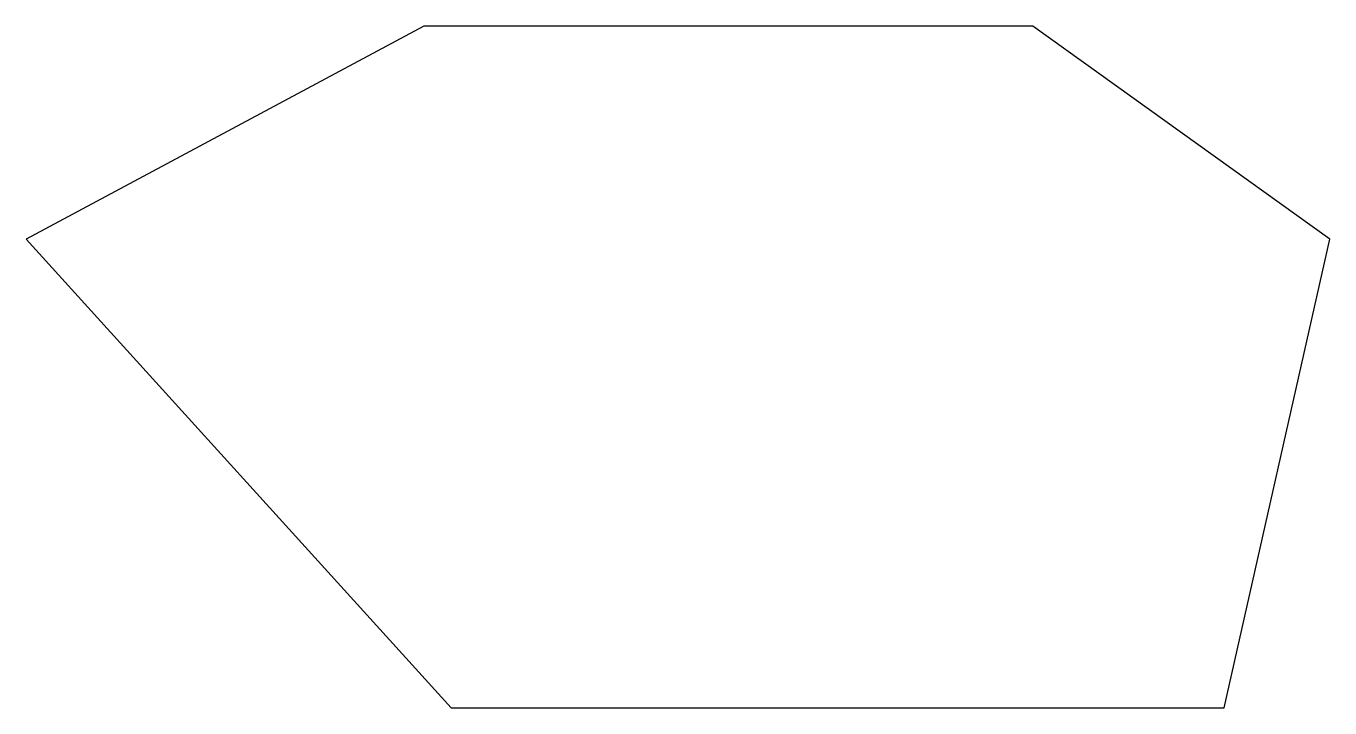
# Model space of a CAD drawing. Header units: metres. Extents: x -1553 to 3211, y -734 to 1755.
import ezdxf

# ---------------------------------------------------------------- set-up
doc = ezdxf.new("R2010")
doc.units = ezdxf.units.M

msp = doc.modelspace()

# ---------------------------------------------------------------- linework, layer by layer
at = {"layer": 'PARAMETRIX'}
for p, q in [((-100, 1755), (-1553, 977.5)), ((2125, 1755), (-100, 1755)), ((3211, 977.5), (2125, 1755)), ((-1553, 977.5), (0, -734)), ((2825, -734), (3211, 977.5)), ((0, -734), (2825, -734))]:
    msp.add_line(p, q, dxfattribs=at)

doc.saveas('drawing.dxf')
